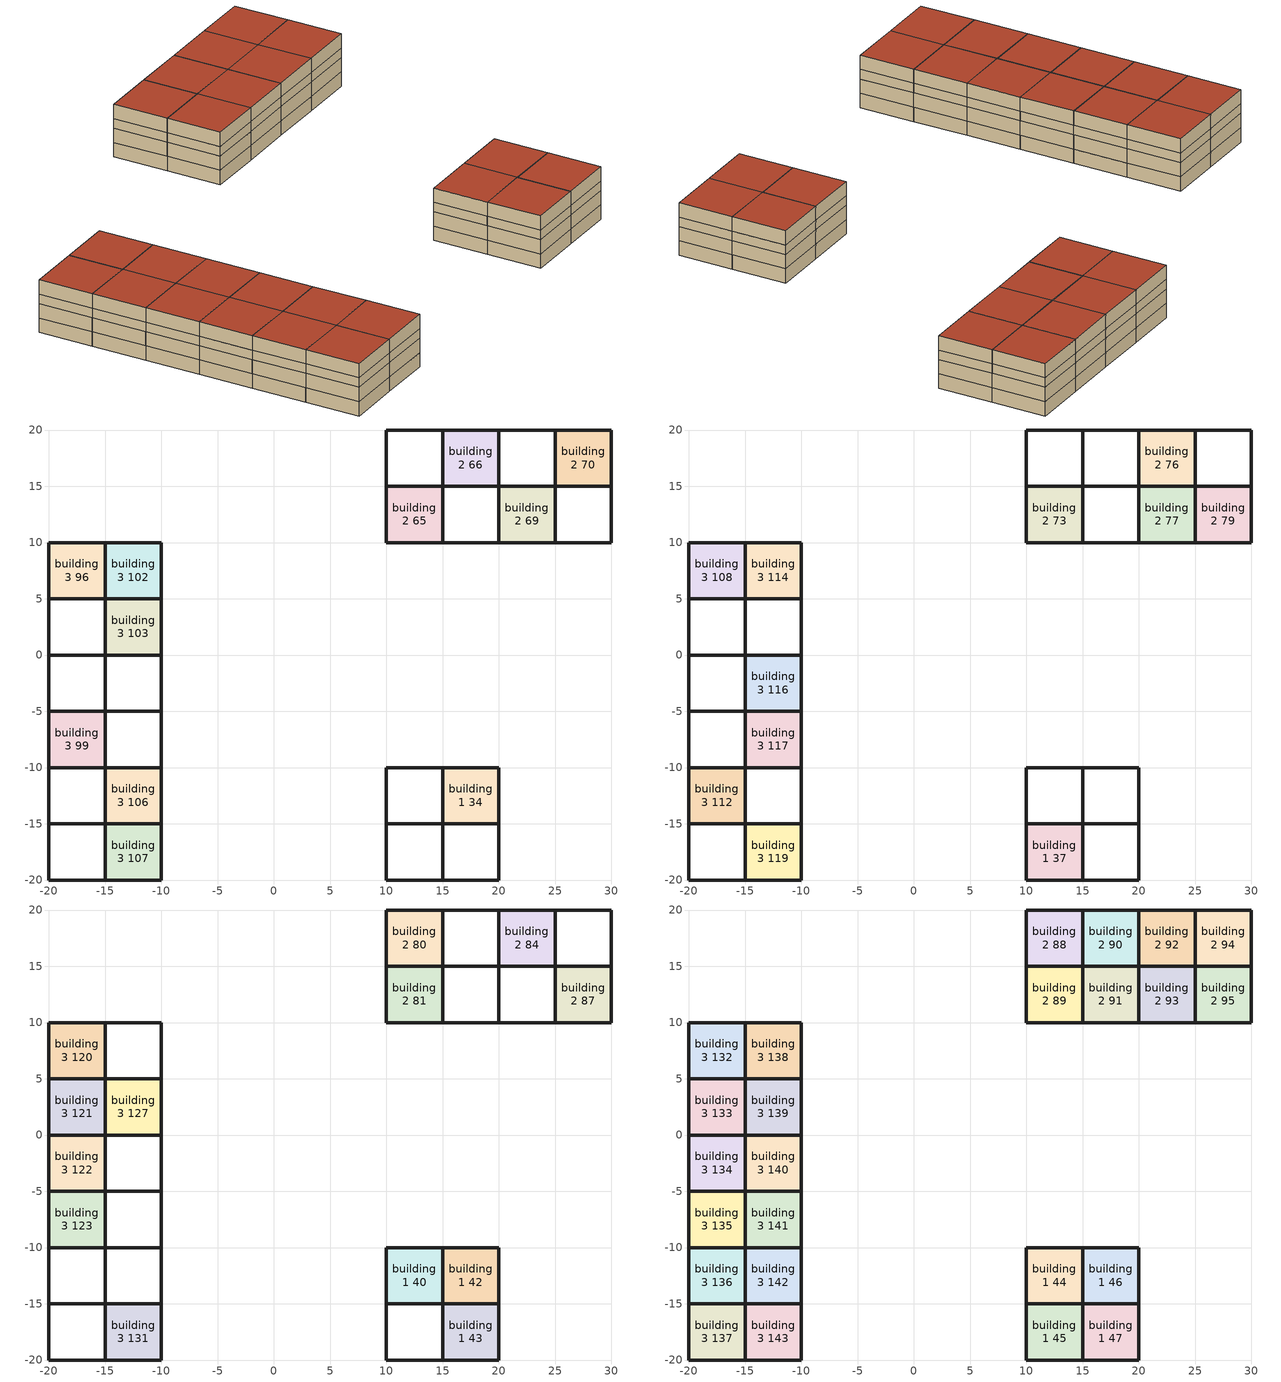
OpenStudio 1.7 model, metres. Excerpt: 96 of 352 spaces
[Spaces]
building1 32
 wall outside: 15,-15 15,-10 10,-10 10,-15 z9.19:10.5
building1 33
 wall outside: 15,-15 10,-15 10,-20 15,-20 15,-15 z9.19:10.5
building1 34
 wall outside: 20,-15 20,-10 15,-10 z9.19:10.5
 roof outside: 20,-15 20,-10 15,-10 15,-15 z10.5
building1 35
 wall outside: 15,-20 20,-20 20,-15 15,-15 z9.19:10.5
building2 64
 wall outside: 15,15 15,20 10,20 10,15 z9.19:10.5
building2 65
 wall outside: 15,15 10,15 10,10 15,10 z9.19:10.5
 roof outside: 15,10 15,15 10,15 10,10 z10.5
building2 66
 wall outside: 20,15 20,20 15,20 z9.19:10.5
 roof outside: 20,15 20,20 15,20 15,15 z10.5
building2 67
 wall outside: 20,15 15,15 15,10 20,10 z9.19:10.5
building2 68
 wall outside: 25,20 20,20 z9.19:10.5
building2 69
 wall outside: 25,15 20,15 20,10 25,10 z9.19:10.5
 roof outside: 25,10 25,15 20,15 20,10 z10.5
building2 70
 wall outside: 30,20 25,20 25,15 30,15 30,20 z9.19:10.5
 roof outside: 30,15 30,20 25,20 25,15 z10.5
building2 71
 wall outside: 25,15 25,10 30,10 30,15 z9.19:10.5
building3 96
 wall outside: -15,10 -20,10 -20,5 -15,5 z9.19:10.5
 roof outside: -15,5 -15,10 -20,10 -20,5 z10.5
building3 97
 wall outside: -20,5 -20,0 z9.19:10.5
building3 98
 wall outside: -15,-5 -15,0 -20,0 -20,-5 z9.19:10.5
building3 99
 wall outside: -15,-5 -20,-5 -20,-10 z9.19:10.5
 roof outside: -15,-10 -15,-5 -20,-5 -20,-10 z10.5
building3 100
 wall outside: -15,-10 -20,-10 -20,-15 -15,-15 z9.19:10.5
building3 101
 wall outside: -20,-15 -20,-20 -15,-20 -15,-15 z9.19:10.5
building3 102
 wall outside: -10,10 -15,10 -15,5 -10,5 -10,10 z9.19:10.5
 roof outside: -10,5 -10,10 -15,10 -15,5 z10.5
building3 103
 wall outside: -10,0 -10,5 / -15,5 -15,0 z9.19:10.5
 roof outside: -10,0 -10,5 -15,5 -15,0 z10.5
building3 104
 wall outside: -10,-5 -10,0 -15,0 z9.19:10.5
building3 105
 wall outside: -10,-5 -15,-5 -15,-10 -10,-10 -10,-5 z9.19:10.5
building3 106
 wall outside: -10,-15 -10,-10 / -15,-10 -15,-15 z9.19:10.5
 roof outside: -10,-15 -10,-10 -15,-10 -15,-15 z10.5
building3 107
 wall outside: -15,-20 -10,-20 -10,-15 -15,-15 z9.19:10.5
 roof outside: -10,-20 -10,-15 -15,-15 -15,-20 z10.5
building1 36
 wall outside: 15,-10 10,-10 10,-15 z10.5:11.81
building1 37
 wall outside: 15,-15 10,-15 10,-20 15,-20 z10.5:11.81
 roof outside: 15,-20 15,-15 10,-15 10,-20 z11.81
building1 38
 wall outside: 20,-10 15,-10 15,-15 20,-15 20,-10 z10.5:11.81
building1 39
 wall outside: 15,-15 15,-20 20,-20 20,-15 z10.5:11.81
building2 72
 wall outside: 15,20 10,20 10,15 15,15 15,20 z10.5:11.81
building2 73
 wall outside: 10,15 10,10 15,10 15,15 z10.5:11.81
 roof outside: 15,10 15,15 10,15 10,10 z11.81
building2 74
 wall outside: 15,15 20,15 20,20 15,20 z10.5:11.81
building2 75
 wall outside: 15,10 20,10 20,15 z10.5:11.81
building2 76
 wall outside: 25,15 25,20 20,20 z10.5:11.81
 roof outside: 25,15 25,20 20,20 20,15 z11.81
building2 77
 wall outside: 20,10 25,10 25,15 20,15 z10.5:11.81
 roof outside: 25,10 25,15 20,15 20,10 z11.81
building2 78
 wall outside: 25,15 30,15 30,20 25,20 z10.5:11.81
building2 79
 wall outside: 25,10 30,10 30,15 z10.5:11.81
 roof outside: 30,10 30,15 25,15 25,10 z11.81
building3 108
 wall outside: -15,10 -20,10 -20,5 -15,5 -15,10 z10.5:11.81
 roof outside: -15,5 -15,10 -20,10 -20,5 z11.81
building3 109
 wall outside: -20,5 -20,0 -15,0 -15,5 z10.5:11.81
building3 110
 wall outside: -15,-5 -15,0 / -20,0 -20,-5 z10.5:11.81
building3 111
 wall outside: -15,-5 -20,-5 -20,-10 -15,-10 -15,-5 z10.5:11.81
building3 112
 wall outside: -15,-15 -15,-10 / -20,-10 -20,-15 z10.5:11.81
 roof outside: -15,-15 -15,-10 -20,-10 -20,-15 z11.81
building3 113
 wall outside: -15,-15 -20,-15 -20,-20 -15,-20 -15,-15 z10.5:11.81
building3 114
 wall outside: -15,5 -10,5 -10,10 -15,10 z10.5:11.81
 roof outside: -10,5 -10,10 -15,10 -15,5 z11.81
building3 115
 wall outside: -10,0 -10,5 z10.5:11.81
building3 116
 wall outside: -15,-5 -10,-5 -10,0 -15,0 z10.5:11.81
 roof outside: -10,-5 -10,0 -15,0 -15,-5 z11.81
building3 117
 wall outside: -15,-10 -10,-10 -10,-5 z10.5:11.81
 roof outside: -10,-10 -10,-5 -15,-5 -15,-10 z11.81
building3 118
 wall outside: -15,-15 -10,-15 -10,-10 z10.5:11.81
building3 119
 wall outside: -15,-20 -10,-20 -10,-15 z10.5:11.81
 roof outside: -10,-20 -10,-15 -15,-15 -15,-20 z11.81
building1 40
 wall outside: 15,-10 10,-10 10,-15 15,-15 z11.81:12.69
 roof outside: 15,-15 15,-10 10,-10 10,-15 z12.69
building1 41
 wall outside: 10,-15 10,-20 15,-20 15,-15 z11.81:12.69
building1 42
 wall outside: 20,-10 15,-10 15,-15 20,-15 20,-10 z11.81:12.69
 roof outside: 20,-15 20,-10 15,-10 15,-15 z12.69
building1 43
 wall outside: 15,-20 20,-20 20,-15 z11.81:12.69
 roof outside: 20,-20 20,-15 15,-15 15,-20 z12.69
building2 80
 wall outside: 15,20 10,20 10,15 15,15 z11.81:12.69
 roof outside: 15,15 15,20 10,20 10,15 z12.69
building2 81
 wall outside: 10,15 10,10 15,10 z11.81:12.69
 roof outside: 15,10 15,15 10,15 10,10 z12.69
building2 82
 wall outside: 20,20 15,20 15,15 20,15 20,20 z11.81:12.69
building2 83
 wall outside: 15,15 15,10 20,10 z11.81:12.69
building2 84
 wall outside: 25,15 25,20 20,20 z11.81:12.69
 roof outside: 25,15 25,20 20,20 20,15 z12.69
building2 85
 wall outside: 25,15 20,15 20,10 25,10 z11.81:12.69
building2 86
 wall outside: 30,15 30,20 25,20 z11.81:12.69
building2 87
 wall outside: 30,15 25,15 25,10 30,10 30,15 z11.81:12.69
 roof outside: 30,10 30,15 25,15 25,10 z12.69
building3 120
 wall outside: -15,5 -15,10 -20,10 -20,5 z11.81:12.69
 roof outside: -15,5 -15,10 -20,10 -20,5 z12.69
building3 121
 wall outside: -15,5 -20,5 -20,0 z11.81:12.69
 roof outside: -15,0 -15,5 -20,5 -20,0 z12.69
building3 122
 wall outside: -15,-5 -15,0 -20,0 -20,-5 z11.81:12.69
 roof outside: -15,-5 -15,0 -20,0 -20,-5 z12.69
building3 123
 wall outside: -15,-5 -20,-5 -20,-10 z11.81:12.69
 roof outside: -15,-10 -15,-5 -20,-5 -20,-10 z12.69
building3 124
 wall outside: -15,-15 -15,-10 -20,-10 -20,-15 z11.81:12.69
building3 125
 wall outside: -15,-15 -20,-15 -20,-20 -15,-20 -15,-15 z11.81:12.69
building3 126
 wall outside: -15,5 -10,5 -10,10 -15,10 z11.81:12.69
building3 127
 wall outside: -15,5 -15,0 -10,0 -10,5 z11.81:12.69
 roof outside: -10,0 -10,5 -15,5 -15,0 z12.69
building3 128
 wall outside: -10,-5 -10,0 z11.81:12.69
building3 129
 wall outside: -10,-5 -15,-5 -15,-10 -10,-10 -10,-5 z11.81:12.69
building3 130
 wall outside: -10,-15 -10,-10 z11.81:12.69
building3 131
 wall outside: -15,-20 -10,-20 -10,-15 -15,-15 z11.81:12.69
 roof outside: -10,-20 -10,-15 -15,-15 -15,-20 z12.69
building1 44
 wall outside: 15,-15 15,-10 10,-10 10,-15 z12.69:14
 roof outside: 15,-15 15,-10 10,-10 10,-15 z14
building1 45
 wall outside: 15,-15 10,-15 10,-20 15,-20 z12.69:14
 roof outside: 15,-20 15,-15 10,-15 10,-20 z14
building1 46
 wall outside: 15,-15 20,-15 20,-10 15,-10 z12.69:14
 roof outside: 20,-15 20,-10 15,-10 15,-15 z14
building1 47
 wall outside: 15,-15 15,-20 20,-20 20,-15 z12.69:14
 roof outside: 20,-20 20,-15 15,-15 15,-20 z14
building2 88
 wall outside: 15,20 10,20 10,15 15,15 z12.69:14
 roof outside: 15,15 15,20 10,20 10,15 z14
building2 89
 wall outside: 10,15 10,10 15,10 15,15 z12.69:14
 roof outside: 15,10 15,15 10,15 10,10 z14
building2 90
 wall outside: 20,20 15,20 15,15 z12.69:14
 roof outside: 20,15 20,20 15,20 15,15 z14
building2 91
 wall outside: 20,15 15,15 / 15,10 20,10 z12.69:14
 roof outside: 20,10 20,15 15,15 15,10 z14
building2 92
 wall outside: 25,15 25,20 20,20 20,15 z12.69:14
 roof outside: 25,15 25,20 20,20 20,15 z14
building2 93
 wall outside: 25,15 20,15 20,10 25,10 25,15 z12.69:14
 roof outside: 25,10 25,15 20,15 20,10 z14
building2 94
 wall outside: 30,15 30,20 25,20 z12.69:14
 roof outside: 30,15 30,20 25,20 25,15 z14
building2 95
 wall outside: 25,10 30,10 30,15 25,15 z12.69:14
 roof outside: 30,10 30,15 25,15 25,10 z14
building3 132
 wall outside: -15,10 -20,10 -20,5 z12.69:14
 roof outside: -15,5 -15,10 -20,10 -20,5 z14
building3 133
 wall outside: -15,0 -15,5 -20,5 -20,0 z12.69:14
 roof outside: -15,0 -15,5 -20,5 -20,0 z14
building3 134
 wall outside: -15,-5 -15,0 -20,0 -20,-5 z12.69:14
 roof outside: -15,-5 -15,0 -20,0 -20,-5 z14
building3 135
 wall outside: -15,-10 -15,-5 -20,-5 -20,-10 z12.69:14
 roof outside: -15,-10 -15,-5 -20,-5 -20,-10 z14
building3 136
 wall outside: -15,-15 -15,-10 -20,-10 -20,-15 z12.69:14
 roof outside: -15,-15 -15,-10 -20,-10 -20,-15 z14
building3 137
 wall outside: -15,-15 -20,-15 -20,-20 -15,-20 z12.69:14
 roof outside: -15,-20 -15,-15 -20,-15 -20,-20 z14
building3 138
 wall outside: -10,10 -15,10 -15,5 -10,5 -10,10 z12.69:14
 roof outside: -10,5 -10,10 -15,10 -15,5 z14
building3 139
 wall outside: -10,0 -10,5 z12.69:14
 roof outside: -10,0 -10,5 -15,5 -15,0 z14
building3 140
 wall outside: -15,-5 -10,-5 -10,0 -15,0 z12.69:14
 roof outside: -10,-5 -10,0 -15,0 -15,-5 z14
building3 141
 wall outside: -15,-10 -10,-10 -10,-5 z12.69:14
 roof outside: -10,-10 -10,-5 -15,-5 -15,-10 z14
building3 142
 wall outside: -10,-15 -10,-10 z12.69:14
 roof outside: -10,-15 -10,-10 -15,-10 -15,-15 z14
building3 143
 wall outside: -10,-15 -15,-15 -15,-20 -10,-20 -10,-15 z12.69:14
 roof outside: -10,-20 -10,-15 -15,-15 -15,-20 z14
[Building]
Building 1: North Axis {deg}=0; Default Construction Set=MyConsturction
[Construction]
ASHRAE 90.1-2004 ExtWall Mass ClimateZone 6: 1IN Stucco, 8IN CONCRETE HW RefBldg, Mass NonRes Wall Insulation-1.69, 1/2IN Gypsum
Interior Window: Clear 3mm
Interior Partition: G05 25mm wood
Exterior Door: F08 Metal surface, I01 25mm insulation board
ASHRAE 90.1-2004 ExtWindow ClimateZone 4-6: Fixed Window 3.24/0.39/0.31
[Material] Thermal Absorptance=0.9
Name | Roughness | Thickness {m} | Conductivity {W/m-K} | Density {kg/m3} | Specific Heat {J/kg-K} | Solar Absorptance | Visible Absorptance
1IN Stucco | Smooth | 0.0253 | 0.6918 | 1858 | 837 | 0.92 | 0.92
8IN CONCRETE HW RefBldg | Rough | 0.2032 | 1.311 | 2240 | 836.8 | 0.7 | 0.7
Mass NonRes Wall Insulation-1.69 | MediumRough | 0.0623673 | 0.049 | 265 | 836.8 | 0.7 | 0.7
1/2IN Gypsum | Smooth | 0.0127 | 0.16 | 784.9 | 830 | 0.4 | 0.4
G05 25mm wood | MediumSmooth | 0.0254 | 0.15 | 608 | 1630 | 0.5 | 0.5
F08 Metal surface | Smooth | 0.0008 | 45.28 | 7824 | 500 | 0.7 | 0.7
I01 25mm insulation board | MediumRough | 0.0254 | 0.03 | 43 | 1210 | 0.6 | 0.6
[WindowMaterial:SimpleGlazingSystem]
Fixed Window 3.24/0.39/0.31: U-Factor {W/m2-K}=3.23646; Solar Heat Gain Coefficient=0.39; Visible Transmittance=0.31
[WindowMaterial:Glazing]
Clear 3mm: Optical Data Type=SpectralAverage; Thickness {m}=0.003; Solar Transmittance at Normal Incidence=0.837; Front Side Solar Reflectance at Normal Incidence=0.075; Back Side Solar Reflectance at Normal Incidence=0; Visible Transmittance at Normal Incidence=0.898; Front Side Visible Reflectance at Normal Incidence=0.081; Back Side Visible Reflectance at Normal Incidence=0; Infrared Transmittance at Normal Incidence=0; Front Side Infrared Hemispherical Emissivity=0.84; Back Side Infrared Hemispherical Emissivity=0.84; Conductivity {W/m-K}=0.9; Dirt Correction Factor for Solar and Visible Transmittance=1; Solar Diffusing=No
[DefaultConstructionSet]
MyConsturction: Default Exterior Surface Constructions=Default Surface Constructions 1; Default Interior Surface Constructions=Default Surface Constructions 1; Default Ground Contact Surface Constructions=Default Surface Constructions 1; Default Exterior SubSurface Constructions=Default Sub Surface Constructions 1; Default Interior SubSurface Constructions=Default Sub Surface Constructions 1; Interior Partition Construction=Interior Partition
[DefaultSurfaceConstructions]
Default Surface Constructions 1: Floor Construction=ASHRAE 90.1-2004 ExtWall Mass ClimateZone 6; Wall Construction=ASHRAE 90.1-2004 ExtWall Mass ClimateZone 6; Roof Ceiling Construction=ASHRAE 90.1-2004 ExtWall Mass ClimateZone 6
[DefaultSubSurfaceConstructions]
Default Sub Surface Constructions 1: Fixed Window Construction=ASHRAE 90.1-2004 ExtWindow ClimateZone 4-6; Operable Window Construction=ASHRAE 90.1-2004 ExtWindow ClimateZone 4-6; Door Construction=Exterior Door; Glass Door Construction=ASHRAE 90.1-2004 ExtWindow ClimateZone 4-6; Skylight Construction=ASHRAE 90.1-2004 ExtWindow ClimateZone 4-6; Tubular Daylight Dome Construction=Interior Window; Tubular Daylight Diffuser Construction=Interior Window
[Space]
Name | Thermal Zone
building1 32 | Thermal Zone 30
building1 33 | Thermal Zone 32
building1 34 | Thermal Zone 35
building1 35 | Thermal Zone 34
building1 36 | Thermal Zone 42
building1 37 | Thermal Zone 38
building1 38 | Thermal Zone 43
building1 39 | Thermal Zone 46
building1 40 | Thermal Zone 41
building1 41 | Thermal Zone 39
building1 42 | Thermal Zone 48
building1 43 | Thermal Zone 40
building1 44 | Thermal Zone 45
building1 45 | Thermal Zone 37
building1 46 | Thermal Zone 47
building1 47 | Thermal Zone 44
building2 64 | Thermal Zone 97
building2 65 | Thermal Zone 119
building2 66 | Thermal Zone 98
building2 67 | Thermal Zone 111
building2 68 | Thermal Zone 106
building2 69 | Thermal Zone 120
building2 70 | Thermal Zone 116
building2 71 | Thermal Zone 100
building2 72 | Thermal Zone 140
building2 73 | Thermal Zone 142
building2 74 | Thermal Zone 128
building2 75 | Thermal Zone 131
building2 76 | Thermal Zone 132
building2 77 | Thermal Zone 121
building2 78 | Thermal Zone 134
building2 79 | Thermal Zone 141
building2 80 | Thermal Zone 144
building2 81 | Thermal Zone 137
building2 82 | Thermal Zone 139
building2 83 | Thermal Zone 133
building2 84 | Thermal Zone 143
building2 85 | Thermal Zone 136
building2 86 | Thermal Zone 127
building2 87 | Thermal Zone 135
building2 88 | Thermal Zone 125
building2 89 | Thermal Zone 138
building2 90 | Thermal Zone 124
building2 91 | Thermal Zone 123
building2 92 | Thermal Zone 126
building2 93 | Thermal Zone 122
building2 94 | Thermal Zone 129
building2 95 | Thermal Zone 130
building3 96 | Thermal Zone 242
building3 97 | Thermal Zone 218
building3 98 | Thermal Zone 250
building3 99 | Thermal Zone 226
building3 100 | Thermal Zone 241
building3 101 | Thermal Zone 232
building3 102 | Thermal Zone 224
building3 103 | Thermal Zone 221
building3 104 | Thermal Zone 234
building3 105 | Thermal Zone 235
building3 106 | Thermal Zone 223
building3 107 | Thermal Zone 252
building3 108 | Thermal Zone 275
building3 109 | Thermal Zone 253
building3 110 | Thermal Zone 266
building3 111 | Thermal Zone 283
building3 112 | Thermal Zone 278
building3 113 | Thermal Zone 254
building3 114 | Thermal Zone 272
building3 115 | Thermal Zone 265
building3 116 | Thermal Zone 284
building3 117 | Thermal Zone 270
building3 118 | Thermal Zone 262
building3 119 | Thermal Zone 269
building3 120 | Thermal Zone 286
building3 121 | Thermal Zone 288
building3 122 | Thermal Zone 258
building3 123 | Thermal Zone 274
building3 124 | Thermal Zone 267
building3 125 | Thermal Zone 257
building3 126 | Thermal Zone 281
building3 127 | Thermal Zone 282
building3 128 | Thermal Zone 268
building3 129 | Thermal Zone 260
building3 130 | Thermal Zone 255
building3 131 | Thermal Zone 273
building3 132 | Thermal Zone 279
building3 133 | Thermal Zone 256
building3 134 | Thermal Zone 285
building3 135 | Thermal Zone 280
building3 136 | Thermal Zone 261
building3 137 | Thermal Zone 263
building3 138 | Thermal Zone 271
building3 139 | Thermal Zone 287
building3 140 | Thermal Zone 276
building3 141 | Thermal Zone 259
building3 142 | Thermal Zone 277
building3 143 | Thermal Zone 264
[ThermalZone] Use Ideal Air Loads=No
Thermal Zone 30; Thermal Zone 32; Thermal Zone 34; Thermal Zone 35; Thermal Zone 37; Thermal Zone 38; Thermal Zone 39; Thermal Zone 40; Thermal Zone 41; Thermal Zone 42; Thermal Zone 43; Thermal Zone 44; Thermal Zone 45; Thermal Zone 46; Thermal Zone 47; Thermal Zone 48; Thermal Zone 97; Thermal Zone 98; Thermal Zone 100; Thermal Zone 106; Thermal Zone 111; Thermal Zone 116; Thermal Zone 119; Thermal Zone 120; Thermal Zone 121; Thermal Zone 122; Thermal Zone 123; Thermal Zone 124; Thermal Zone 125; Thermal Zone 126; Thermal Zone 127; Thermal Zone 128; Thermal Zone 129; Thermal Zone 130; Thermal Zone 131; Thermal Zone 132; Thermal Zone 133; Thermal Zone 134; Thermal Zone 135; Thermal Zone 136; Thermal Zone 137; Thermal Zone 138; Thermal Zone 139; Thermal Zone 140; Thermal Zone 141; Thermal Zone 142; Thermal Zone 143; Thermal Zone 144; Thermal Zone 218; Thermal Zone 221; Thermal Zone 223; Thermal Zone 224; Thermal Zone 226; Thermal Zone 232; Thermal Zone 234; Thermal Zone 235; Thermal Zone 241; Thermal Zone 242; Thermal Zone 250; Thermal Zone 252; Thermal Zone 253; Thermal Zone 254; Thermal Zone 255; Thermal Zone 256; Thermal Zone 257; Thermal Zone 258; Thermal Zone 259; Thermal Zone 260; Thermal Zone 261; Thermal Zone 262; Thermal Zone 263; Thermal Zone 264; Thermal Zone 265; Thermal Zone 266; Thermal Zone 267; Thermal Zone 268; Thermal Zone 269; Thermal Zone 270; Thermal Zone 271; Thermal Zone 272; Thermal Zone 273; Thermal Zone 274; Thermal Zone 275; Thermal Zone 276; Thermal Zone 277; Thermal Zone 278; Thermal Zone 279; Thermal Zone 280; Thermal Zone 281; Thermal Zone 282; Thermal Zone 283; Thermal Zone 284; Thermal Zone 285; Thermal Zone 286; Thermal Zone 287; Thermal Zone 288
